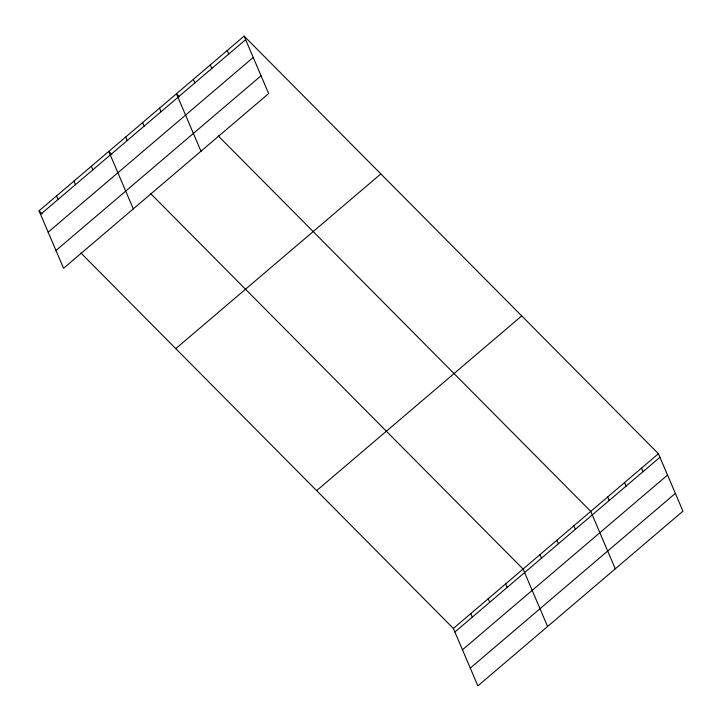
<?xml version="1.0" encoding="UTF-8"?>
<svg xmlns="http://www.w3.org/2000/svg" width="722" height="722" viewBox="0 0 722 722"><rect width="100%" height="100%" fill="white"/><g stroke="black" fill="none" stroke-linecap="round" stroke-linejoin="round"><path stroke-width="1.08" d="M244.126 36.1L268.638 93.562L63.572 268.286L39.06 210.824L244.126 36.1L658.428 453.714L682.94 511.176L477.874 685.9L453.362 628.438L80.837 252.935M40.576 214.371L245.642 39.647M48.166 232.168L253.232 57.444M55.982 250.498L261.048 75.774M175.78 348.636L380.846 173.912M316.642 490.626L521.708 315.902M453.362 628.438L658.428 453.714M454.878 631.985L659.944 457.261M462.468 649.782L667.534 475.058M470.284 668.112L675.35 493.388M179.498 96.82L176.457 93.761L200.969 151.223M218.234 135.871L590.758 511.375L615.261 568.837M111.82 154.481L108.787 151.421L133.29 208.884M150.564 193.523L523.08 569.035L547.592 626.497M39.06 210.824L42.102 213.883M641.506 468.127L643.022 471.683M624.593 482.54L626.109 486.096M607.671 496.962L609.188 500.508M573.837 525.787L575.353 529.334M556.924 540.2L558.431 543.756M540.002 554.613L541.518 558.169M505.653 583.881L507.169 587.437M488.225 598.737L489.742 602.283M470.789 613.583L472.305 617.139M227.213 50.513L228.721 54.069M210.292 64.926L211.808 68.482M193.379 79.348L194.886 82.895M159.535 108.174L161.051 111.72M142.622 122.587L144.138 126.142M125.7 137L127.216 140.555M91.351 166.268L92.867 169.823M73.924 181.123L75.44 184.67M56.496 195.969L58.004 199.525"/></g></svg>
